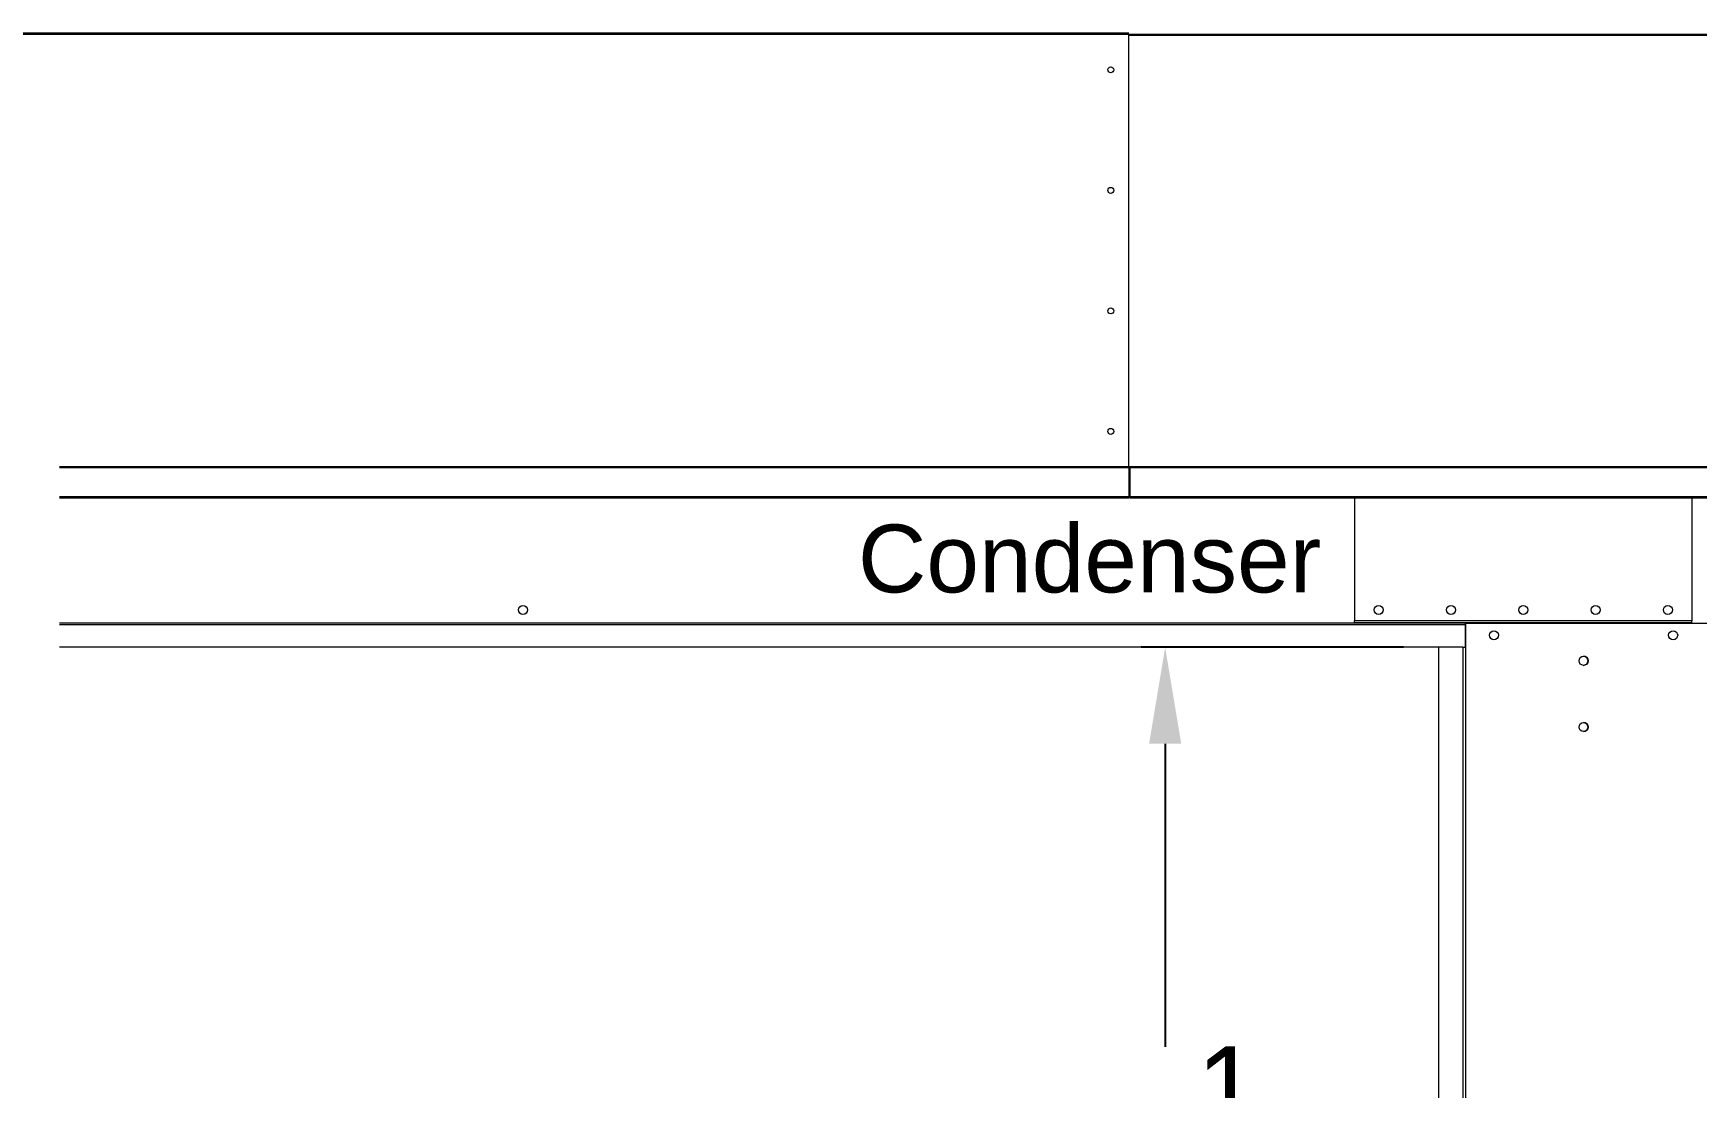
# Model space of a CAD drawing. Header units: inches. Extents: x 1132 to 1762, y 974 to 1371.
# Drawn here: x 1389.9 to 1458.9, y 1113 to 1156.7 of the extents above; entities that cross this region are included whole.
import ezdxf
from ezdxf.enums import TextEntityAlignment as Align

# ---------------------------------------------------------------- set-up
doc = ezdxf.new("R2010")
doc.units = ezdxf.units.IN
doc.header["$MEASUREMENT"] = 0
doc.layers.get('0').update_dxf_attribs({"color": 1})
doc.styles.add('dimentions', font='ARIAL.TTF')
doc.dimstyles.new('General Dimension', dxfattribs={"dimtxt": 3.5, "dimasz": 4, "dimexe": 1, "dimexo": 0.5, "dimgap": 0.09, "dimtad": 0, "dimtih": 1, "dimtoh": 1, "dimdec": 3, "dimzin": 0, "dimdsep": 46, "dimlunit": 5, "dimtxsty": 'Standard', "dimcen": 0.09, "dimadec": 0, "dimazin": 0, "dimtfac": 1, "dimtdec": 3, "dimtofl": 0, "dimtmove": 0, "dimatfit": 3, "dimfxl": 1, "dimtolj": 1, "dimtzin": 0, "dimarcsym": 0})

# ---------------------------------------------------------------- blocks, each defined once
blk = doc.blocks.new('*D33')
at = {"color": 0, "lineweight": -2}
for p, q in [((1446.745, 1131.262), (1435.851, 1131.262)), ((1436.851, 1127.262), (1436.851, 1114.685)), ((1436.851, 1093.762), (1436.851, 1106.339)), ((1447.686, 1089.762), (1435.851, 1089.762))]:
    blk.add_line(p, q, dxfattribs=at)
at = {"color": 0}
for points in [[(1436.185, 1127.262), (1437.518, 1127.262), (1436.851, 1131.262)], [(1436.185, 1093.762), (1437.518, 1093.762), (1436.851, 1089.762)]]:
    blk.add_solid(points, dxfattribs=at)
at = {"color": 0, "insert": (1436.851, 1110.512), "char_height": 3.5, "attachment_point": 5}
blk.add_mtext('\\A1;41{\\H1.000000x;\\S1/2;}', dxfattribs=at)

msp = doc.modelspace()

# ---------------------------------------------------------------- linework, layer by layer
at = {"linetype": 'Continuous', "lineweight": 15}
for p, q in [((1435.3462, 1156.7306), (1365.3462, 1156.7306)), ((1435.3462, 1156.6818), (1365.3462, 1156.6818)), ((1473.067, 1156.6828), (1435.3462, 1156.6828)), ((1435.3462, 1138.7482), (1435.3462, 1156.6818)), ((1473.067, 1156.634), (1435.3462, 1156.634)), ((1435.3462, 1138.7482), (1390.9819, 1138.7482)), ((1390.9819, 1138.7472), (1435.3462, 1138.7472)), ((1435.3462, 1138.6984), (1390.9819, 1138.6984)), ((1435.394, 1138.7482), (1435.3462, 1138.7482)), ((1435.3462, 1138.7472), (1435.3462, 1138.7482)), ((1435.3462, 1138.7472), (1435.3462, 1138.6984)), ((1435.3462, 1138.6984), (1435.3462, 1137.4972)), ((1435.394, 1138.6872), (1435.3462, 1138.6872)), ((1473.0192, 1138.7482), (1435.394, 1138.7482)), ((1435.394, 1138.7472), (1435.394, 1138.7482)), ((1435.394, 1138.6984), (1435.394, 1138.7472)), ((1435.394, 1138.7472), (1473.0192, 1138.7472)), ((1473.0192, 1138.6984), (1435.394, 1138.6984)), ((1435.394, 1137.4972), (1435.394, 1138.6984)), ((1437.7075, 1138.7482), (1439.1587, 1138.7482)), ((1435.394, 1138.6125), (1435.3462, 1138.6125)), ((1435.394, 1138.6115), (1435.3462, 1138.6115)), ((1435.3462, 1137.4972), (1390.9819, 1137.4972)), ((1435.3462, 1137.4484), (1390.9819, 1137.4484)), ((1435.3462, 1137.4972), (1435.3462, 1137.4484)), ((1473.0192, 1137.4972), (1435.394, 1137.4972)), ((1435.394, 1137.4484), (1435.394, 1137.4972)), ((1473.0192, 1137.4484), (1435.394, 1137.4484)), ((1444.7054, 1137.4484), (1444.7054, 1132.3566)), ((1458.7054, 1137.4484), (1458.7054, 1132.3566)), ((1451.7054, 1132.2629), (1390.9819, 1132.2629)), ((1449.3111, 1132.2619), (1390.9819, 1132.2619)), ((1449.3111, 1132.1862), (1390.9819, 1132.1862)), ((1458.7054, 1132.3566), (1444.7054, 1132.3566)), ((1444.7054, 1132.3566), (1444.7054, 1132.3556)), ((1458.7054, 1132.3556), (1444.7054, 1132.3556)), ((1444.7054, 1132.2809), (1444.7054, 1132.3556)), ((1458.7054, 1132.2809), (1444.7054, 1132.2809)), ((1449.3111, 1131.2619), (1449.3111, 1132.2619)), ((1449.3111, 1132.2619), (1449.3121, 1132.2619)), ((1449.3121, 1132.2619), (1449.3121, 1084.0119)), ((1449.3121, 1132.2619), (1459.1009, 1132.2619)), ((1451.7054, 1132.2809), (1451.7054, 1132.2629)), ((1451.7054, 1132.2809), (1451.7054, 1132.2629)), ((1451.7054, 1132.2629), (1451.7054, 1132.2619)), ((1451.7054, 1132.2629), (1543.1308, 1132.2629)), ((1451.7054, 1132.2629), (1451.7054, 1132.2619)), ((1458.7054, 1132.3566), (1458.7054, 1132.3556)), ((1458.7054, 1132.2809), (1458.7054, 1132.3556)), ((1449.2065, 1131.2619), (1390.9819, 1131.2619)), ((1448.1861, 1131.2619), (1448.1861, 1089.7619)), ((1449.2055, 1131.2619), (1449.2055, 1089.7619)), ((1449.2065, 1131.2619), (1449.2065, 1089.7619)), ((1449.2065, 1131.2619), (1449.3111, 1131.2619))]:
    msp.add_line(p, q, dxfattribs=at)
for centre, radius in [((1434.5962, 1155.215), 0.125), ((1434.5962, 1150.215), 0.125), ((1434.5962, 1145.215), 0.125), ((1434.5962, 1140.215), 0.125), ((1410.2065, 1132.8122), 0.1875), ((1445.7054, 1132.8122), 0.1875), ((1448.7054, 1132.8122), 0.1875), ((1451.7054, 1132.8122), 0.1875), ((1454.7054, 1132.8122), 0.1875), ((1457.7054, 1132.8122), 0.1875), ((1450.4878, 1131.7619), 0.1875), ((1457.9253, 1131.7619), 0.1875), ((1454.2065, 1130.6994), 0.1875), ((1454.2065, 1127.9494), 0.1875)]:
    msp.add_circle(centre, radius, dxfattribs=at)
for centre, start, end in [((1454.2055, 1130.6994), 0, 89.847678), ((1454.2055, 1130.6994), 270.152336, 0), ((1454.2055, 1127.9494), 270.152329, 89.847687)]:
    msp.add_arc(centre, 0.1875, start, end, dxfattribs=at)

# ---------------------------------------------------------------- texts
at = {"color": 1, "lineweight": 15, "style": 'dimentions'}
msp.add_text('Condenser', height=2.8125, dxfattribs=at).set_placement((1443.3241, 1133.5369), align=Align.RIGHT)

# ---------------------------------------------------------------- dimensions: what is measured, and where the dimension line sits
dim = msp.add_linear_dim(base=(1436.8514, 1089.7619), p1=(1447.2448, 1131.2619), p2=(1448.1861, 1089.7619), angle=90, dimstyle='General Dimension')
dim.commit()
dim.dimension.update_dxf_attribs({"geometry": '*D33', "text_midpoint": (1436.8514, 1110.5119)})

doc.saveas('drawing.dxf')
